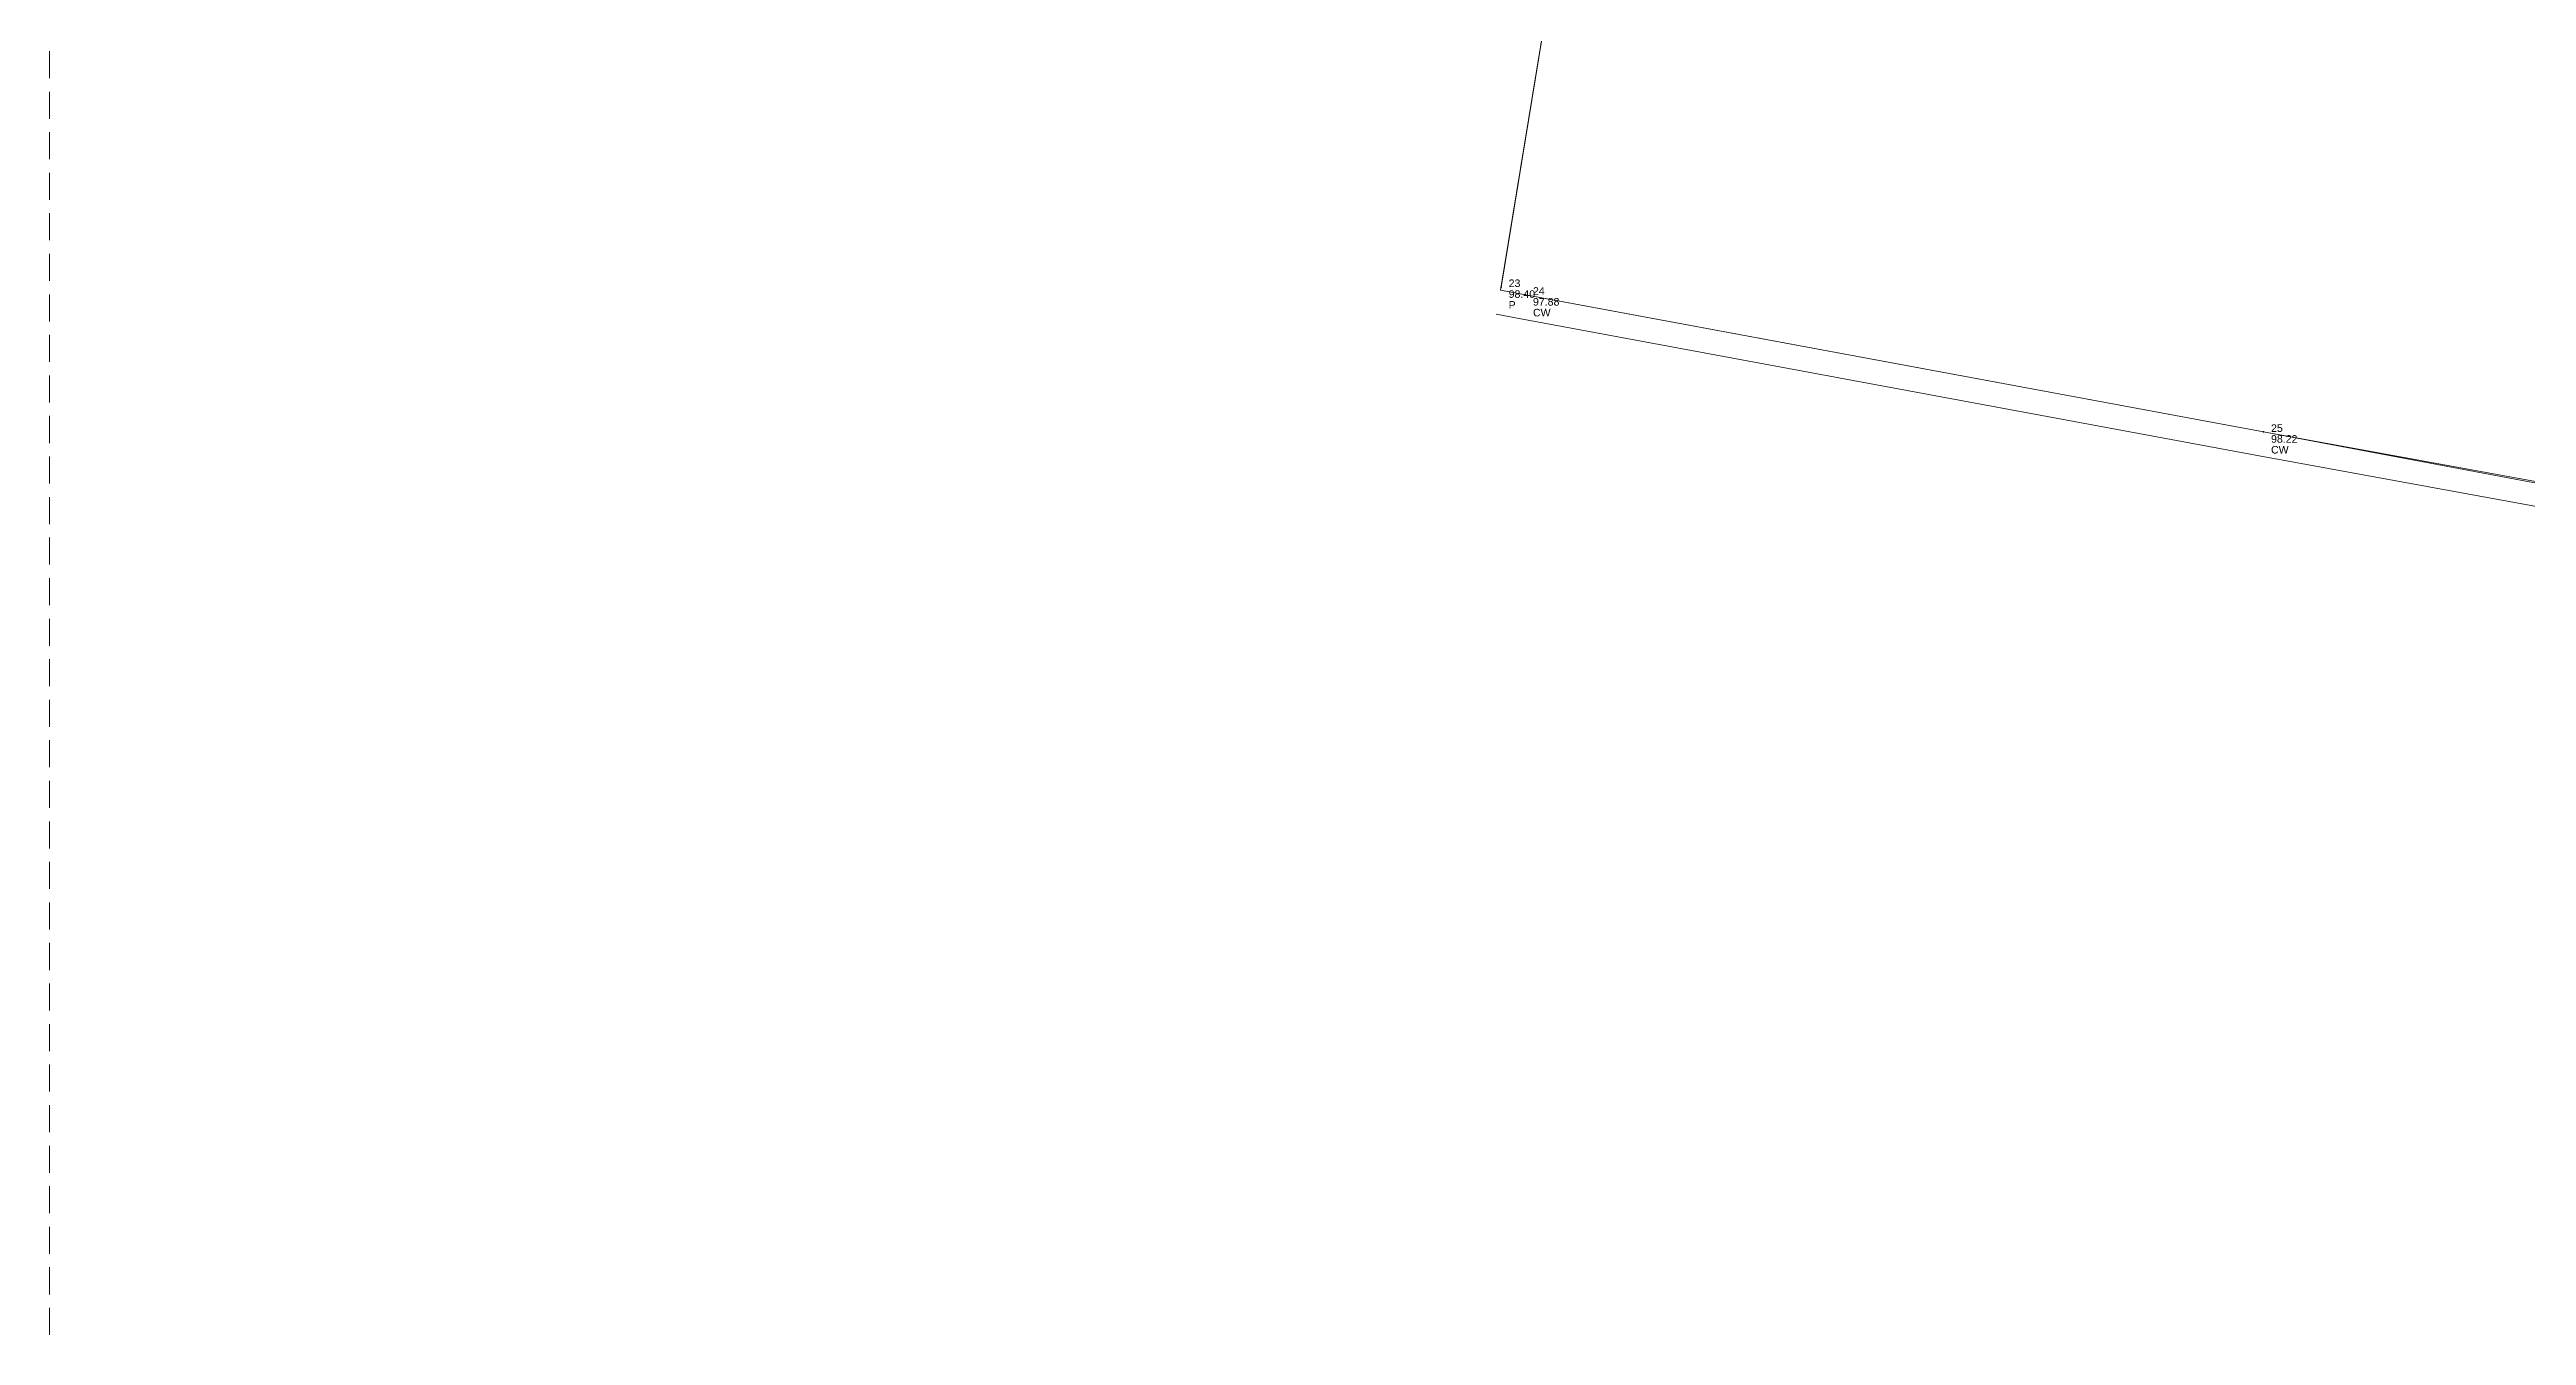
# Model space of a CAD drawing. Header units: millimetres. Extents: x 1332 to 1607, y 864 to 1149.
# Drawn here: x 1331.82 to 1377.66, y 1054.19 to 1077.98 of the extents above; entities that cross this region are included whole.
import ezdxf

# ---------------------------------------------------------------- set-up
doc = ezdxf.new("R2010")
doc.units = ezdxf.units.MM
doc.linetypes.add('DASHED', pattern=[0.75, 0.5, -0.25])
doc.layers.add('Compound Wall', color=1, linetype='Continuous', lineweight=30)
for name, color, linetype in [('pntdesc', 1, 'Continuous'), ('pntelev', 2, 'Continuous'), ('pntno', 3, 'Continuous')]:
    doc.layers.add(name, color=color, linetype=linetype)
doc.styles.get("Standard").update_dxf_attribs({"font": 'arial.ttf'})

msp = doc.modelspace()

# ---------------------------------------------------------------- linework, layer by layer
at = {"linetype": 'DASHED', "lineweight": 0}
msp.add_lwpolyline([(1569.87369, 863.69851), (1331.81928, 863.69851), (1331.81928, 1149.34711), (1569.87369, 1149.34711)], close=True, dxfattribs=at)
at = {"color": 254}
for p in [(1358.682, 1073.584, 98.397), (1359.132, 1073.441, 97.875), (1372.791, 1070.904, 98.22)]:
    msp.add_point(p, dxfattribs=at)
at = {"layer": 'Compound Wall', "linetype": 'Continuous', "lineweight": 0, "flags": 128}
for points, elevation in [([(1406.327, 1087.99), (1395.071, 1089.898), (1370.641, 1094.332), (1362.0917, 1095.88368), (1361.504, 1091.845), (1360.144, 1082.499), (1358.67133, 1073.52656), (1358.67133, 1073.52656)], 96.308), ([(1417.17552, 1062.56461), (1418.04447, 1062.39107), (1421.62622, 1072.26048), (1427.79939, 1069.99278), (1430.24725, 1072.17062), (1432.247, 1083.823), (1419.081, 1085.876), (1406.327, 1087.99), (1395.071, 1089.898), (1370.641, 1094.332), (1362.0917, 1095.88368), (1361.504, 1091.845), (1360.144, 1082.499), (1358.67133, 1073.52656), (1359.132, 1073.441), (1372.791, 1070.904), (1382.286, 1069.172), (1386.206, 1068.387), (1386.206, 1068.387), (1401.783, 1065.466), (1404.518, 1064.954), (1414.986, 1062.976), (1417.17552, 1062.56461)], 96.932), ([(1417.17552, 1062.56461), (1418.04447, 1062.39107), (1421.62622, 1072.26048), (1427.79939, 1069.99278), (1430.24725, 1072.17062), (1432.247, 1083.823), (1419.081, 1085.876), (1406.327, 1087.99), (1395.071, 1089.898), (1370.641, 1094.332), (1362.0917, 1095.88368), (1361.504, 1091.845), (1360.144, 1082.499), (1358.67133, 1073.52656), (1359.132, 1073.441), (1372.791, 1070.904), (1382.286, 1069.172), (1386.206, 1068.387), (1386.206, 1068.387), (1401.783, 1065.466), (1404.518, 1064.954), (1414.986, 1062.976), (1417.17552, 1062.56461)], 193.162), ([(1358.682, 1073.584), (1360.144, 1082.499), (1362.0917, 1095.88368)], 98.397), ([(1417.17552, 1062.56461), (1372.791, 1070.904), (1358.67133, 1073.52656)], 96.932), ([(1358.67133, 1073.52656), (1359.132, 1073.441), (1372.791, 1070.904), (1382.286, 1069.172), (1386.206, 1068.387), (1386.206, 1068.387), (1401.783, 1065.466), (1404.518, 1064.954), (1414.986, 1062.976), (1417.17552, 1062.56461)], 193.24), ([(1358.67133, 1073.52656), (1359.132, 1073.441), (1372.791, 1070.904), (1382.286, 1069.172), (1386.206, 1068.387), (1401.783, 1065.466), (1404.518, 1064.954), (1414.986, 1062.976), (1417.17552, 1062.56461), (1418.04447, 1062.39107)], 96.308), ([(1358.58916, 1073.08413), (1359.04982, 1072.99857), (1372.70953, 1070.46143), (1382.20144, 1068.73), (1386.12035, 1067.94522), (1401.70006, 1065.02371), (1404.43482, 1064.51175), (1414.90268, 1062.53378), (1417.08991, 1062.12282), (1417.95634, 1061.94979)], 96.308)]:
    msp.add_lwpolyline(points, dxfattribs=dict(at, elevation=elevation))
at = {"layer": 'Compound Wall', "linetype": 'Continuous', "lineweight": 0, "elevation": 96.23, "flags": 128}
msp.add_lwpolyline([(1432.247, 1083.823), (1419.081, 1085.876), (1406.327, 1087.99), (1395.071, 1089.898), (1370.641, 1094.332), (1362.0917, 1095.88368), (1361.504, 1091.845), (1360.144, 1082.499), (1358.67133, 1073.52656), (1359.132, 1073.441), (1372.791, 1070.904), (1382.286, 1069.172), (1386.206, 1068.387), (1401.783, 1065.466), (1404.518, 1064.954), (1414.986, 1062.976), (1417.17552, 1062.56461), (1418.04447, 1062.39107), (1421.62622, 1072.26048), (1427.79939, 1069.99278), (1430.24725, 1072.17062)], close=True, dxfattribs=at)

# ---------------------------------------------------------------- texts
at = {"layer": 'pntdesc'}
for s, p in [('P', (1358.822, 1073.184)), ('CW', (1359.272, 1073.041)), ('CW', (1372.931, 1070.504))]:
    msp.add_text(s, height=0.14, dxfattribs=at).set_placement(p)
at = {"layer": 'pntelev'}
for s, p in [('98.40', (1358.822, 1073.384)), ('97.88', (1359.272, 1073.241)), ('98.22', (1372.931, 1070.704))]:
    msp.add_text(s, height=0.14, dxfattribs=at).set_placement(p)
at = {"layer": 'pntno'}
for s, p in [('23', (1358.822, 1073.584)), ('24', (1359.272, 1073.441)), ('25', (1372.931, 1070.904))]:
    msp.add_text(s, height=0.14, dxfattribs=at).set_placement(p)

doc.saveas('drawing.dxf')
